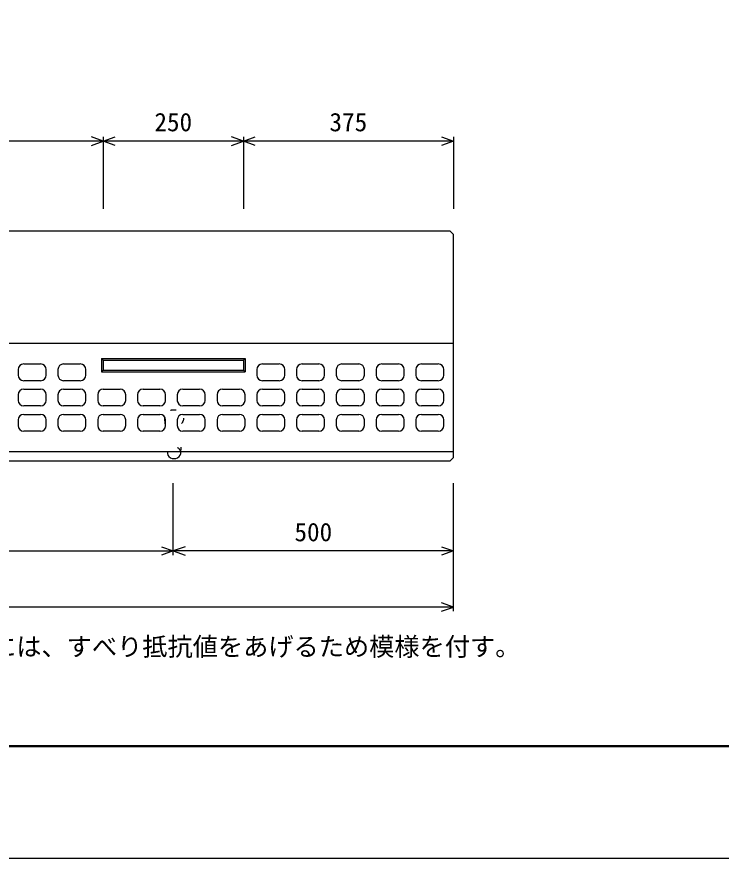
# Model space of a CAD drawing. Units: millimetres, scale not verified. Extents: x -12600 to 12600, y -5940 to 5940.
# Drawn here: x -9534 to -8276, y -5940 to -4438 of the extents above; entities that cross this region are included whole.
import ezdxf
from ezdxf.enums import TextEntityAlignment as Align

# ---------------------------------------------------------------- set-up
doc = ezdxf.new("R2010")
doc.units = ezdxf.units.MM
doc.header["$LTSCALE"] = 40
doc.linetypes.add('DOTTED', pattern=[1.75, 0.25, -1.5])
for name, color, linetype, lineweight in [('0-0_DIM', 7, 'Continuous', 25), ('0-1_Defpoints', 5, 'Continuous', 25), ('0-2_HATCH', 6, 'Continuous', 25), ('0-5_OUTLINE', 3, 'Continuous', 25), ('0-6_OUTLINE2', 4, 'DOTTED', 25), ('0-7_TXT', 7, 'Continuous', 25), ('0-8_WAKU', 3, 'Continuous', 25)]:
    doc.layers.add(name, color=color, linetype=linetype, lineweight=lineweight)
doc.styles.add('ＭＳ ゴシック', font='')
doc.styles.get('ＭＳ ゴシック').set_extended_font_data('MS Gothic')

msp = doc.modelspace()

# ---------------------------------------------------------------- linework, layer by layer
at = {"layer": '0-0_DIM'}
for p, q in [((-9379.31, -4652.02), (-9379.31, -4780.52)), ((-9129.31, -4652.02), (-9129.31, -4780.52)), ((-8754.31, -4652.02), (-8754.31, -4780.52)), ((-9254.31, -5399.02), (-9254.31, -5270.52)), ((-8754.31, -5499.02), (-8754.31, -5270.52)), ((-10254.31, -5391.52), (-9254.31, -5391.52)), ((-8754.31, -5391.52), (-9254.31, -5391.52)), ((-8754.31, -5491.52), (-10754.31, -5491.52))]:
    msp.add_line(p, q, dxfattribs=at)
for points in [[(-9400.46, -4667.21), (-9379.31, -4659.52), (-9400.46, -4651.82)], [(-9358.17, -4667.21), (-9379.31, -4659.52), (-9358.17, -4651.82)], [(-9150.46, -4667.21), (-9129.31, -4659.52), (-9150.46, -4651.82)], [(-9108.17, -4667.21), (-9129.31, -4659.52), (-9108.17, -4651.82)], [(-8775.46, -4651.82), (-8754.31, -4659.52), (-8775.46, -4667.21)], [(-8754.31, -4659.52), (-9129.31, -4659.52), (-9379.31, -4659.52), (-10129.31, -4659.52), (-10379.31, -4659.52), (-10754.31, -4659.52)], [(-9275.46, -5383.82), (-9254.31, -5391.52), (-9275.46, -5399.21)], [(-9233.17, -5383.82), (-9254.31, -5391.52), (-9233.17, -5399.21)], [(-8775.46, -5383.82), (-8754.31, -5391.52), (-8775.46, -5399.21)], [(-8775.46, -5499.21), (-8754.31, -5491.52), (-8775.46, -5483.82)]]:
    msp.add_lwpolyline(points, dxfattribs=at)
at = {"layer": '0-1_Defpoints'}
msp.add_lwpolyline([(-12600, -5940), (-4200, -5940), (-4200, 0), (-12600, 0)], close=True, dxfattribs=at)
at = {"layer": '0-2_HATCH'}
for p, q in [((-9521.31, -5057.52), (-9491.31, -5057.52)), ((-9450.31, -5057.52), (-9420.31, -5057.52)), ((-9095.31, -5057.52), (-9065.31, -5057.52)), ((-9024.31, -5057.52), (-8994.31, -5057.52)), ((-8953.31, -5057.52), (-8923.31, -5057.52)), ((-8882.31, -5057.52), (-8852.31, -5057.52)), ((-8811.31, -5057.52), (-8781.31, -5057.52)), ((-9531.31, -5067.52), (-9531.31, -5077.52)), ((-9481.31, -5077.52), (-9481.31, -5067.52)), ((-9460.31, -5067.52), (-9460.31, -5077.52)), ((-9410.31, -5077.52), (-9410.31, -5067.52)), ((-9105.31, -5067.52), (-9105.31, -5077.52)), ((-9055.31, -5077.52), (-9055.31, -5067.52)), ((-9034.31, -5067.52), (-9034.31, -5077.52)), ((-8984.31, -5077.52), (-8984.31, -5067.52)), ((-8963.31, -5067.52), (-8963.31, -5077.52)), ((-8913.31, -5077.52), (-8913.31, -5067.52)), ((-8892.31, -5067.52), (-8892.31, -5077.52)), ((-8842.31, -5077.52), (-8842.31, -5067.52)), ((-8821.31, -5067.52), (-8821.31, -5077.52)), ((-8771.31, -5077.52), (-8771.31, -5067.52)), ((-9491.31, -5087.52), (-9521.31, -5087.52)), ((-9420.31, -5087.52), (-9450.31, -5087.52)), ((-9065.31, -5087.52), (-9095.31, -5087.52)), ((-8994.31, -5087.52), (-9024.31, -5087.52)), ((-8923.31, -5087.52), (-8953.31, -5087.52)), ((-8852.31, -5087.52), (-8882.31, -5087.52)), ((-8781.31, -5087.52), (-8811.31, -5087.52)), ((-9521.31, -5102.52), (-9491.31, -5102.52)), ((-9450.31, -5102.52), (-9420.31, -5102.52)), ((-9379.31, -5102.52), (-9349.31, -5102.52)), ((-9308.31, -5102.52), (-9278.31, -5102.52)), ((-9237.31, -5102.52), (-9207.31, -5102.52)), ((-9166.31, -5102.52), (-9136.31, -5102.52)), ((-9095.31, -5102.52), (-9065.31, -5102.52)), ((-9024.31, -5102.52), (-8994.31, -5102.52)), ((-8953.31, -5102.52), (-8923.31, -5102.52)), ((-8882.31, -5102.52), (-8852.31, -5102.52)), ((-8811.31, -5102.52), (-8781.31, -5102.52)), ((-9531.31, -5112.52), (-9531.31, -5122.52)), ((-9481.31, -5122.52), (-9481.31, -5112.52)), ((-9460.31, -5112.52), (-9460.31, -5122.52)), ((-9410.31, -5122.52), (-9410.31, -5112.52)), ((-9389.31, -5112.52), (-9389.31, -5122.52)), ((-9339.31, -5122.52), (-9339.31, -5112.52)), ((-9318.31, -5112.52), (-9318.31, -5122.52)), ((-9268.31, -5124.52), (-9268.31, -5112.52)), ((-9247.31, -5112.52), (-9247.31, -5124.52)), ((-9197.31, -5122.52), (-9197.31, -5112.52)), ((-9176.31, -5112.52), (-9176.31, -5122.52)), ((-9126.31, -5122.52), (-9126.31, -5112.52)), ((-9105.31, -5112.52), (-9105.31, -5122.52)), ((-9055.31, -5122.52), (-9055.31, -5112.52)), ((-9034.31, -5112.52), (-9034.31, -5122.52)), ((-8984.31, -5122.52), (-8984.31, -5112.52)), ((-8963.31, -5112.52), (-8963.31, -5122.52)), ((-8913.31, -5122.52), (-8913.31, -5112.52)), ((-8892.31, -5112.52), (-8892.31, -5122.52)), ((-8842.31, -5122.52), (-8842.31, -5112.52)), ((-8821.31, -5112.52), (-8821.31, -5122.52)), ((-8771.31, -5122.52), (-8771.31, -5112.52)), ((-9491.31, -5132.52), (-9521.31, -5132.52)), ((-9420.31, -5132.52), (-9450.31, -5132.52)), ((-9349.31, -5132.52), (-9379.31, -5132.52)), ((-9278.31, -5132.52), (-9308.31, -5132.52)), ((-9207.31, -5132.52), (-9237.31, -5132.52)), ((-9136.31, -5132.52), (-9166.31, -5132.52)), ((-9065.31, -5132.52), (-9095.31, -5132.52)), ((-8994.31, -5132.52), (-9024.31, -5132.52)), ((-8923.31, -5132.52), (-8953.31, -5132.52)), ((-8852.31, -5132.52), (-8882.31, -5132.52)), ((-8781.31, -5132.52), (-8811.31, -5132.52)), ((-9521.31, -5147.52), (-9491.31, -5147.52)), ((-9450.31, -5147.52), (-9420.31, -5147.52)), ((-9379.31, -5147.52), (-9349.31, -5147.52)), ((-9308.31, -5147.52), (-9278.31, -5147.52)), ((-9237.31, -5147.52), (-9207.31, -5147.52)), ((-9166.31, -5147.52), (-9136.31, -5147.52)), ((-9095.31, -5147.52), (-9065.31, -5147.52)), ((-9024.31, -5147.52), (-8994.31, -5147.52)), ((-8953.31, -5147.52), (-8923.31, -5147.52)), ((-8882.31, -5147.52), (-8852.31, -5147.52)), ((-8811.31, -5147.52), (-8781.31, -5147.52)), ((-9531.31, -5157.52), (-9531.31, -5167.52)), ((-9481.31, -5167.52), (-9481.31, -5157.52)), ((-9460.31, -5157.52), (-9460.31, -5167.52)), ((-9410.31, -5167.52), (-9410.31, -5157.52)), ((-9389.31, -5157.52), (-9389.31, -5167.52)), ((-9339.31, -5167.52), (-9339.31, -5157.52)), ((-9318.31, -5157.52), (-9318.31, -5167.52)), ((-9268.31, -5167.52), (-9268.31, -5157.52)), ((-9247.31, -5157.52), (-9247.31, -5167.52)), ((-9197.31, -5167.52), (-9197.31, -5157.52)), ((-9176.31, -5157.52), (-9176.31, -5167.52)), ((-9126.31, -5167.52), (-9126.31, -5157.52)), ((-9105.31, -5157.52), (-9105.31, -5167.52)), ((-9055.31, -5167.52), (-9055.31, -5157.52)), ((-9034.31, -5157.52), (-9034.31, -5167.52)), ((-8984.31, -5167.52), (-8984.31, -5157.52)), ((-8963.31, -5157.52), (-8963.31, -5167.52)), ((-8913.31, -5167.52), (-8913.31, -5157.52)), ((-8892.31, -5157.52), (-8892.31, -5167.52)), ((-8842.31, -5167.52), (-8842.31, -5157.52)), ((-8821.31, -5157.52), (-8821.31, -5167.52)), ((-8771.31, -5167.52), (-8771.31, -5157.52)), ((-9491.31, -5177.52), (-9521.31, -5177.52)), ((-9420.31, -5177.52), (-9450.31, -5177.52)), ((-9349.31, -5177.52), (-9379.31, -5177.52)), ((-9278.31, -5177.52), (-9308.31, -5177.52)), ((-9207.31, -5177.52), (-9237.31, -5177.52)), ((-9136.31, -5177.52), (-9166.31, -5177.52)), ((-9065.31, -5177.52), (-9095.31, -5177.52)), ((-8994.31, -5177.52), (-9024.31, -5177.52)), ((-8923.31, -5177.52), (-8953.31, -5177.52)), ((-8852.31, -5177.52), (-8882.31, -5177.52)), ((-8781.31, -5177.52), (-8811.31, -5177.52))]:
    msp.add_line(p, q, dxfattribs=at)
for centre, start, end in [((-9521.31, -5067.52), 90, 180), ((-9491.31, -5067.52), 0, 90), ((-9450.31, -5067.52), 90, 180), ((-9420.31, -5067.52), 0, 90), ((-9095.31, -5067.52), 90, 180), ((-9065.31, -5067.52), 0, 90), ((-9024.31, -5067.52), 90, 180), ((-8994.31, -5067.52), 0, 90), ((-8953.31, -5067.52), 90, 180), ((-8923.31, -5067.52), 0, 90), ((-8882.31, -5067.52), 90, 180), ((-8852.31, -5067.52), 0, 90), ((-8811.31, -5067.52), 90, 180), ((-8781.31, -5067.52), 0, 90), ((-9521.31, -5077.52), 180, 270), ((-9491.31, -5077.52), 270, 0), ((-9450.31, -5077.52), 180, 270), ((-9420.31, -5077.52), 270, 0), ((-9095.31, -5077.52), 180, 270), ((-9065.31, -5077.52), 270, 0), ((-9024.31, -5077.52), 180, 270), ((-8994.31, -5077.52), 270, 0), ((-8953.31, -5077.52), 180, 270), ((-8923.31, -5077.52), 270, 0), ((-8882.31, -5077.52), 180, 270), ((-8852.31, -5077.52), 270, 0), ((-8811.31, -5077.52), 180, 270), ((-8781.31, -5077.52), 270, 0), ((-9521.31, -5112.52), 90, 180), ((-9491.31, -5112.52), 0, 90), ((-9450.31, -5112.52), 90, 180), ((-9420.31, -5112.52), 0, 90), ((-9379.31, -5112.52), 90, 180), ((-9349.31, -5112.52), 0, 90), ((-9308.31, -5112.52), 90, 180), ((-9278.31, -5112.52), 0, 90), ((-9237.31, -5112.52), 90, 180), ((-9207.31, -5112.52), 0, 90), ((-9166.31, -5112.52), 90, 180), ((-9136.31, -5112.52), 0, 90), ((-9095.31, -5112.52), 90, 180), ((-9065.31, -5112.52), 0, 90), ((-9024.31, -5112.52), 90, 180), ((-8994.31, -5112.52), 0, 90), ((-8953.31, -5112.52), 90, 180), ((-8923.31, -5112.52), 0, 90), ((-8882.31, -5112.52), 90, 180), ((-8852.31, -5112.52), 0, 90), ((-8811.31, -5112.52), 90, 180), ((-8781.31, -5112.52), 0, 90), ((-9521.31, -5122.52), 180, 270), ((-9491.31, -5122.52), 270, 0), ((-9450.31, -5122.52), 180, 270), ((-9420.31, -5122.52), 270, 0), ((-9379.31, -5122.52), 180, 270), ((-9349.31, -5122.52), 270, 0), ((-9308.31, -5122.52), 180, 270), ((-9278.31, -5122.52), 270, 0), ((-9237.31, -5122.52), 180, 270), ((-9207.31, -5122.52), 270, 0), ((-9166.31, -5122.52), 180, 270), ((-9136.31, -5122.52), 270, 0), ((-9095.31, -5122.52), 180, 270), ((-9065.31, -5122.52), 270, 0), ((-9024.31, -5122.52), 180, 270), ((-8994.31, -5122.52), 270, 0), ((-8953.31, -5122.52), 180, 270), ((-8923.31, -5122.52), 270, 0), ((-8882.31, -5122.52), 180, 270), ((-8852.31, -5122.52), 270, 0), ((-8811.31, -5122.52), 180, 270), ((-8781.31, -5122.52), 270, 0), ((-9521.31, -5157.52), 90, 180), ((-9491.31, -5157.52), 0, 90), ((-9450.31, -5157.52), 90, 180), ((-9420.31, -5157.52), 0, 90), ((-9379.31, -5157.52), 90, 180), ((-9349.31, -5157.52), 0, 90), ((-9308.31, -5157.52), 90, 180), ((-9278.31, -5157.52), 0, 90), ((-9237.31, -5157.52), 90, 180), ((-9207.31, -5157.52), 0, 90), ((-9166.31, -5157.52), 90, 180), ((-9136.31, -5157.52), 0, 90), ((-9095.31, -5157.52), 90, 180), ((-9065.31, -5157.52), 0, 90), ((-9024.31, -5157.52), 90, 180), ((-8994.31, -5157.52), 0, 90), ((-8953.31, -5157.52), 90, 180), ((-8923.31, -5157.52), 0, 90), ((-8882.31, -5157.52), 90, 180), ((-8852.31, -5157.52), 0, 90), ((-8811.31, -5157.52), 90, 180), ((-8781.31, -5157.52), 0, 90), ((-9521.31, -5167.52), 180, 270), ((-9491.31, -5167.52), 270, 0), ((-9450.31, -5167.52), 180, 270), ((-9420.31, -5167.52), 270, 0), ((-9379.31, -5167.52), 180, 270), ((-9349.31, -5167.52), 270, 0), ((-9308.31, -5167.52), 180, 270), ((-9278.31, -5167.52), 270, 0), ((-9237.31, -5167.52), 180, 270), ((-9207.31, -5167.52), 270, 0), ((-9166.31, -5167.52), 180, 270), ((-9136.31, -5167.52), 270, 0), ((-9095.31, -5167.52), 180, 270), ((-9065.31, -5167.52), 270, 0), ((-9024.31, -5167.52), 180, 270), ((-8994.31, -5167.52), 270, 0), ((-8953.31, -5167.52), 180, 270), ((-8923.31, -5167.52), 270, 0), ((-8882.31, -5167.52), 180, 270), ((-8852.31, -5167.52), 270, 0), ((-8811.31, -5167.52), 180, 270), ((-8781.31, -5167.52), 270, 0)]:
    msp.add_arc(centre, 10, start, end, dxfattribs=at)
at = {"layer": '0-5_OUTLINE'}
for p, q in [((-8760.31, -4820.52), (-10748.31, -4820.52)), ((-8760.31, -4820.52), (-8754.31, -4826.52)), ((-8754.31, -5224.52), (-8754.31, -4826.52)), ((-10754.31, -5020.52), (-8754.31, -5020.52)), ((-9129.31, -5050.52), (-9126.31, -5047.52)), ((-9379.31, -5050.52), (-9129.31, -5050.52)), ((-9379.31, -5050.52), (-9379.31, -5068.52)), ((-9129.31, -5050.52), (-9129.31, -5068.52)), ((-9382.31, -5071.52), (-9126.31, -5071.52)), ((-9379.31, -5068.52), (-9129.31, -5068.52)), ((-9129.31, -5068.52), (-9126.31, -5071.52)), ((-8754.31, -5214.52), (-10754.31, -5214.52)), ((-8760.31, -5230.52), (-8754.31, -5224.52)), ((-10748.31, -5230.52), (-8760.31, -5230.52))]:
    msp.add_line(p, q, dxfattribs=at)
for points in [[(-9382.31, -5047.52), (-9382.31, -5071.52), (-9379.31, -5068.52)], [(-9379.31, -5050.52), (-9382.31, -5047.52), (-9126.31, -5047.52), (-9126.31, -5071.52)]]:
    msp.add_lwpolyline(points, dxfattribs=at)
at = {"layer": '0-6_OUTLINE2'}
for p, q in [((-9270.03, -5154.52), (-9265.03, -5216.02)), ((-9241.03, -5216.02), (-9236.03, -5154.52))]:
    msp.add_line(p, q, dxfattribs=at)
msp.add_ellipse((-9253.03, -5154.52), major_axis=(17, 0), ratio=0.9, dxfattribs=at)
msp.add_ellipse((-9253.03, -5216.02), major_axis=(12, 0), ratio=0.88, start_param=0.1425275, end_param=2.9990651, dxfattribs=at)
at = {"layer": '0-6_OUTLINE2', "linetype": 'Continuous'}
msp.add_ellipse((-9253.03, -5216.02), major_axis=(12, 0), ratio=0.88, start_param=2.9990651, end_param=6.4257128, dxfattribs=at)
at = {"layer": '0-8_WAKU', "lineweight": 50}
msp.add_lwpolyline([(-12400, -5740), (-4400, -5740), (-4400, -200), (-12400, -200)], close=True, dxfattribs=at)

# ---------------------------------------------------------------- texts
at = {"layer": '0-0_DIM', "style": 'ＭＳ ゴシック'}
for s, p in [('250', (-9288.06, -4652.02)), ('375', (-8975.56, -4652.02)), ('500', (-9038.06, -5384.02))]:
    msp.add_text(s, height=32.99, dxfattribs=at).set_placement(p, align=Align.BOTTOM_LEFT)
at = {"layer": '0-7_TXT', "style": 'ＭＳ ゴシック'}
msp.add_text('※エプロンには、すべり抵抗値をあげるため模様を付す。', height=32.99, dxfattribs=at).set_placement((-9804.62, -5588.65), align=Align.BOTTOM_LEFT)

doc.saveas('drawing.dxf')
